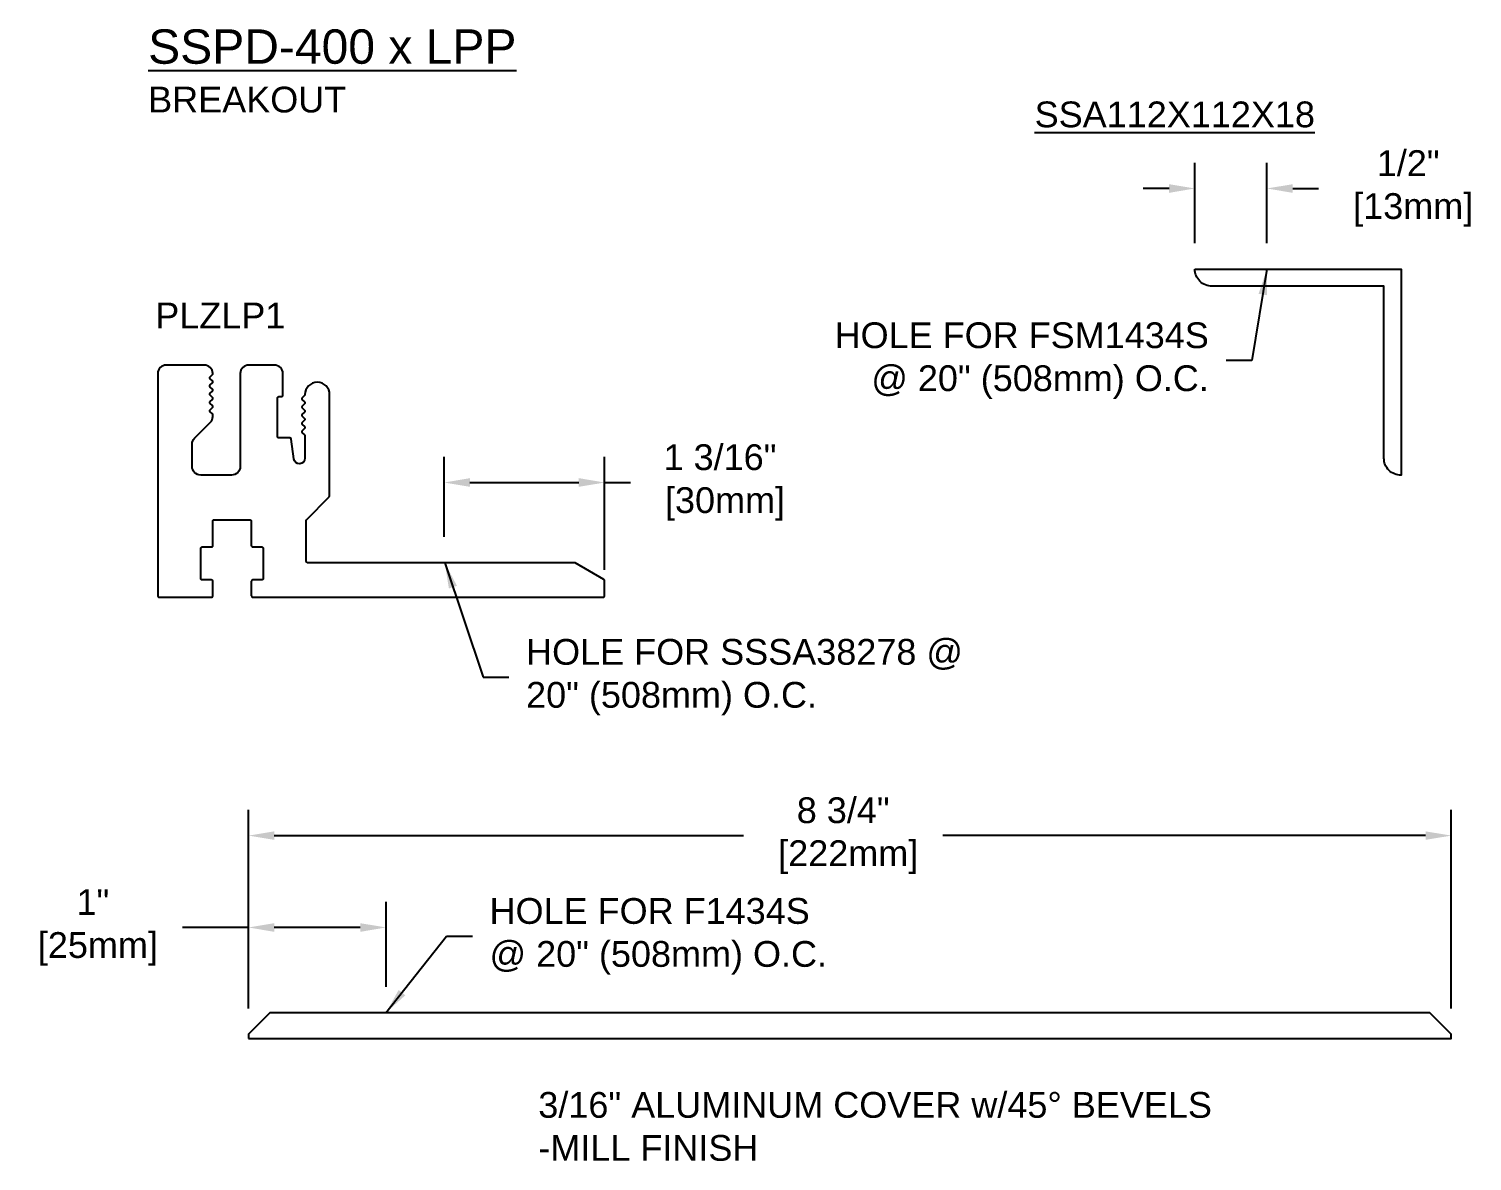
# Model space of a CAD drawing. Header units: inches. Extents: x 0.2 to 36.2, y 0.2 to 12.1.
# Drawn here: x 25.72 to 36.22, y 0.42 to 8.66 of the extents above; entities that cross this region are included whole.
import ezdxf

# ---------------------------------------------------------------- set-up
doc = ezdxf.new("R2010")
doc.units = ezdxf.units.IN
doc.header["$MEASUREMENT"] = 0
for name, color, linetype in [('Dimensions', 3, 'Continuous'), ('Metals', 7, 'Continuous'), ('Text', 2, 'Continuous')]:
    doc.layers.add(name, color=color, linetype=linetype)
doc.styles.add('ARIAL', font='arial.ttf')
doc.dimstyles.new('Arial', dxfattribs={"dimtxt": 0.1875, "dimasz": 0.1875, "dimexe": 0.1875, "dimexo": 0.1875, "dimgap": 0.1875, "dimtad": 0, "dimtih": 1, "dimtoh": 1, "dimdec": 4, "dimzin": 0, "dimdsep": 46, "dimlunit": 4, "dimtxsty": 'ARIAL', "dimcen": 0.1875, "dimadec": 0, "dimazin": 0, "dimtfac": 1, "dimtdec": 4, "dimtofl": 0, "dimtmove": 0, "dimatfit": 3, "dimfxl": 0, "dimfrac": 2, "dimtolj": 1, "dimtzin": 0, "dimarcsym": 0})

# ---------------------------------------------------------------- blocks, each defined once
blk = doc.blocks.new('SSA112X112X18')
blk.add_lwpolyline([(0, 0), (-1.5, 0), (-1.5, -1.5, 0.414214), (-1.375, -1.375), (-1.375, -0.125), (-0.125, -0.125, 0.414214)], format="xyb", close=True)
blk = doc.blocks.new('*D17')
at = {"layer": 'Defpoints', "color": 0}
for p in [(28.743, 5.357), (28.743, 4.774), (29.91, 4.534)]:
    blk.add_point(p, dxfattribs=at)
at = {"layer": 'Dimensions', "color": 0, "lineweight": -2}
for p, q in [((28.743, 4.961), (28.743, 5.545)), ((29.91, 4.721), (29.91, 5.545)), ((28.93, 5.357), (29.722, 5.357)), ((29.91, 5.357), (30.097, 5.357))]:
    blk.add_line(p, q, dxfattribs=at)
at = {"layer": 'Dimensions', "color": 0}
for points in [[(28.93, 5.389), (28.93, 5.326), (28.743, 5.357)], [(29.722, 5.389), (29.722, 5.326), (29.91, 5.357)]]:
    blk.add_solid(points, dxfattribs=at)
at = {"layer": 'Dimensions', "color": 0, "insert": (30.749, 5.357), "char_height": 0.1875, "attachment_point": 5, "style": 'ARIAL'}
blk.add_mtext('\\A1;1 3/16"\\P [30mm]', dxfattribs=at)
blk = doc.blocks.new('*D18')
at = {"layer": 'Defpoints', "color": 0}
for p in [(34.727, 7.496), (34.202, 6.91), (34.727, 6.91)]:
    blk.add_point(p, dxfattribs=at)
at = {"layer": 'Dimensions', "color": 0, "lineweight": -2}
for p, q in [((34.202, 7.097), (34.202, 7.683)), ((34.727, 7.097), (34.727, 7.683)), ((34.015, 7.496), (33.827, 7.496)), ((34.914, 7.496), (35.102, 7.496))]:
    blk.add_line(p, q, dxfattribs=at)
at = {"layer": 'Dimensions', "color": 0}
for points in [[(34.015, 7.527), (34.015, 7.464), (34.202, 7.496)], [(34.914, 7.527), (34.914, 7.464), (34.727, 7.496)]]:
    blk.add_solid(points, dxfattribs=at)
at = {"layer": 'Dimensions', "color": 0, "insert": (35.754, 7.496), "char_height": 0.1875, "attachment_point": 5, "style": 'ARIAL'}
blk.add_mtext('\\A1;1/2"\\P [13mm]', dxfattribs=at)
blk = doc.blocks.new('PLZLP1')
blk.add_lwpolyline([(1.247, 0.73, 0.198912), (1.25, 0.737), (1.25, 1.473, 1), (1.07, 1.473, -0.198912), (1.067, 1.466), (1.051, 1.45, 0.414214), (1.051, 1.436), (1.067, 1.42, -0.198912), (1.07, 1.413, -0.198912), (1.067, 1.406), (1.051, 1.39, 0.414214), (1.051, 1.376), (1.067, 1.36, -0.198912), (1.07, 1.353, -0.198912), (1.067, 1.346), (1.051, 1.33, 0.414214), (1.051, 1.316), (1.067, 1.3, -0.198912), (1.07, 1.293, -0.198912), (1.067, 1.286), (1.051, 1.27, 0.414214), (1.051, 1.256), (1.067, 1.24, -0.198912), (1.07, 1.233, -0.198912), (1.067, 1.226), (1.051, 1.21, 0.414214), (1.051, 1.196), (1.067, 1.18, -0.198912), (1.07, 1.173), (1.07, 1.01, -0.93609), (0.99, 1.005), (0.971, 1.149, 0.376062), (0.961, 1.158), (0.88, 1.158, -0.414214), (0.87, 1.168), (0.87, 1.448, -0.414214), (0.88, 1.458), (0.9, 1.458, 0.414214), (0.91, 1.468), (0.91, 1.626, 0.414214), (0.847, 1.688), (0.662, 1.688, 0.414214), (0.6, 1.626), (0.6, 0.951, -0.414214), (0.537, 0.888), (0.312, 0.888, -0.414214), (0.25, 0.951), (0.25, 1.112, -0.198912), (0.268, 1.156), (0.382, 1.27, 0.198912), (0.4, 1.314), (0.4, 1.326, 0.198912), (0.397, 1.333), (0.381, 1.348, -0.414214), (0.381, 1.363), (0.397, 1.378, 0.198912), (0.4, 1.386, 0.198912), (0.397, 1.393), (0.381, 1.408, -0.414214), (0.381, 1.423), (0.397, 1.438, 0.198912), (0.4, 1.446, 0.198912), (0.397, 1.453), (0.381, 1.468, -0.414214), (0.381, 1.483), (0.397, 1.498, 0.198912), (0.4, 1.506, 0.198912), (0.397, 1.513), (0.381, 1.528, -0.414214), (0.381, 1.543), (0.397, 1.558, 0.198912), (0.4, 1.566, 0.198912), (0.397, 1.573), (0.381, 1.588, -0.414214), (0.381, 1.603), (0.397, 1.618, 0.198912), (0.4, 1.626, 0.414214), (0.337, 1.688), (0.062, 1.688, 0.414214), (0, 1.626), (0, 0.01, 0.414214), (0.01, 0), (0.39, 0, 0.414214), (0.4, 0.01), (0.4, 0.115, 0.414214), (0.39, 0.125), (0.322, 0.125, -0.414214), (0.312, 0.135), (0.312, 0.355, -0.414214), (0.322, 0.365), (0.39, 0.365, 0.414214), (0.4, 0.375), (0.4, 0.553, -0.414214), (0.41, 0.563), (0.67, 0.563, -0.414214), (0.68, 0.553), (0.68, 0.375, 0.414214), (0.69, 0.365), (0.757, 0.365, -0.414214), (0.767, 0.355), (0.767, 0.135, -0.414214), (0.757, 0.125), (0.69, 0.125, 0.414214), (0.68, 0.115), (0.68, 0.01, 0.414214), (0.69, 0), (3.24, 0, 0.414214), (3.25, 0.01), (3.25, 0.119, 0.267949), (3.245, 0.128), (3.036, 0.249, 0.131652), (3.031, 0.25), (1.09, 0.25, -0.414214), (1.08, 0.26), (1.08, 0.558, -0.198912), (1.083, 0.565)], format="xyb", close=True)
blk = doc.blocks.new('*D24')
at = {"layer": 'Defpoints', "color": 0}
for p in [(36.067, 2.789), (27.32, 1.344), (36.067, 1.344)]:
    blk.add_point(p, dxfattribs=at)
at = {"layer": 'Dimensions', "color": 0, "lineweight": -2}
for p, q in [((27.32, 1.531), (27.32, 2.976)), ((36.067, 1.531), (36.067, 2.976)), ((27.507, 2.789), (30.92, 2.789)), ((35.88, 2.789), (32.37, 2.789))]:
    blk.add_line(p, q, dxfattribs=at)
at = {"layer": 'Dimensions', "color": 0}
for points in [[(27.507, 2.82), (27.507, 2.758), (27.32, 2.789)], [(35.88, 2.82), (35.88, 2.758), (36.067, 2.789)]]:
    blk.add_solid(points, dxfattribs=at)
at = {"layer": 'Dimensions', "color": 0, "insert": (31.645, 2.789), "char_height": 0.1875, "attachment_point": 5, "style": 'ARIAL'}
blk.add_mtext('\\A1;8 3/4"\\P [222mm]', dxfattribs=at)
blk = doc.blocks.new('*D25')
at = {"layer": 'Defpoints', "color": 0}
for p in [(28.32, 2.121), (28.32, 1.5), (27.32, 1.344)]:
    blk.add_point(p, dxfattribs=at)
at = {"layer": 'Dimensions', "color": 0, "lineweight": -2}
for p, q in [((27.32, 1.531), (27.32, 2.308)), ((28.32, 1.688), (28.32, 2.308)), ((27.32, 2.121), (26.84, 2.121)), ((28.132, 2.121), (27.507, 2.121))]:
    blk.add_line(p, q, dxfattribs=at)
at = {"layer": 'Dimensions', "color": 0}
for points in [[(27.507, 2.152), (27.507, 2.089), (27.32, 2.121)], [(28.132, 2.152), (28.132, 2.089), (28.32, 2.121)]]:
    blk.add_solid(points, dxfattribs=at)
at = {"layer": 'Dimensions', "color": 0, "insert": (26.188, 2.121), "char_height": 0.1875, "attachment_point": 5, "style": 'ARIAL'}
blk.add_mtext('\\A1;1"\\P [25mm]', dxfattribs=at)

msp = doc.modelspace()

# ---------------------------------------------------------------- linework, layer by layer
msp.add_lwpolyline([(27.31968, 1.31266), (36.06718, 1.31266), (36.06718, 1.34391), (35.91093, 1.50016), (27.47593, 1.50016), (27.31968, 1.34391)], close=True)

# ---------------------------------------------------------------- block references
at = {"layer": 'Metals', "xscale": -1}
msp.add_blockref('SSA112X112X18', (34.20246, 6.90969), dxfattribs=at)
at = {"layer": 'Metals'}
msp.add_blockref('PLZLP1', (26.65992, 4.52367), dxfattribs=at)

# ---------------------------------------------------------------- texts
at = {"layer": 'Text', "style": 'ARIAL'}
for s, insert, char_height, width, attachment_point in [('{\\LSSPD-400 x LPP\\P\\H0.75x;\\lBREAKOUT}', (26.59001, 8.65313), 0.25, 4.7396332, 1), ('{\\LSSA112X112X18}', (35.07589, 8.03344), 0.1875, 2.2451472, 6), ('\\A1;PLZLP1', (26.64152, 6.57213), 0.1875, 2.4899842, 4), ('HOLE FOR FSM1434S \\P@ 20" (508mm) O.C.', (34.30398, 6.24391), 0.1875, 3.9506446, 6), ('HOLE FOR SSSA38278 @\\P20" (508mm) O.C.', (29.33846, 3.94101), 0.1875, 3.6647516, 4), ('HOLE FOR F1434S\\P@ 20" (508mm) O.C.', (29.07276, 2.05649), 0.1875, 3.9506446, 4), ('3/16" ALUMINUM COVER w/45%%D BEVELS\\P-MILL FINISH', (29.4275, 0.67262), 0.1875, 7.9297767, 4)]:
    msp.add_mtext(s, dxfattribs=dict(at, insert=insert, char_height=char_height, width=width, attachment_point=attachment_point))

# ---------------------------------------------------------------- dimensions: what is measured, and where the dimension line sits
at = {"layer": 'Dimensions'}
for base, p1, p2, picture, middle in [((34.72669, 7.49555), (34.20246, 6.90969), (34.72669, 6.90969), '*D18', (35.75372, 7.49555)), ((28.74251, 5.35745), (29.90992, 4.53367), (28.74251, 4.77367), '*D17', (30.74945, 5.35745)), ((36.06718, 2.78888), (27.31968, 1.34391), (36.06718, 1.34391), '*D24', (31.64521, 2.78888)), ((28.31968, 2.12055), (27.31968, 1.34391), (28.31968, 1.50016), '*D25', (26.18765, 2.12055))]:
    dim = msp.add_linear_dim(base=base, p1=p1, p2=p2, dimstyle='Arial', override={"dimpost": '\\X'}, dxfattribs=at)
    dim.commit()
    dim.dimension.update_dxf_attribs({"geometry": picture, "text_midpoint": middle, "dimtype": 160})

# ---------------------------------------------------------------- leaders
at = {"layer": 'Text', "annotation_type": 0, "has_hookline": 1}
for points, hookline_direction, text_width in [([(34.72669, 6.90969), (34.61648, 6.24391), (34.42898, 6.24391)], 1, 2.68741), ([(28.74698, 4.77367), (29.02596, 3.94101), (29.21346, 3.94101)], 0, 3.14721), ([(28.31968, 1.50016), (28.76026, 2.05649), (28.94776, 2.05649)], 0, 2.41793)]:
    msp.add_leader(points, dimstyle='Arial', override={"dimgap": 0.125, "dimtad": 0}, dxfattribs=dict(at, hookline_direction=hookline_direction, text_width=text_width))

doc.saveas('drawing.dxf')
